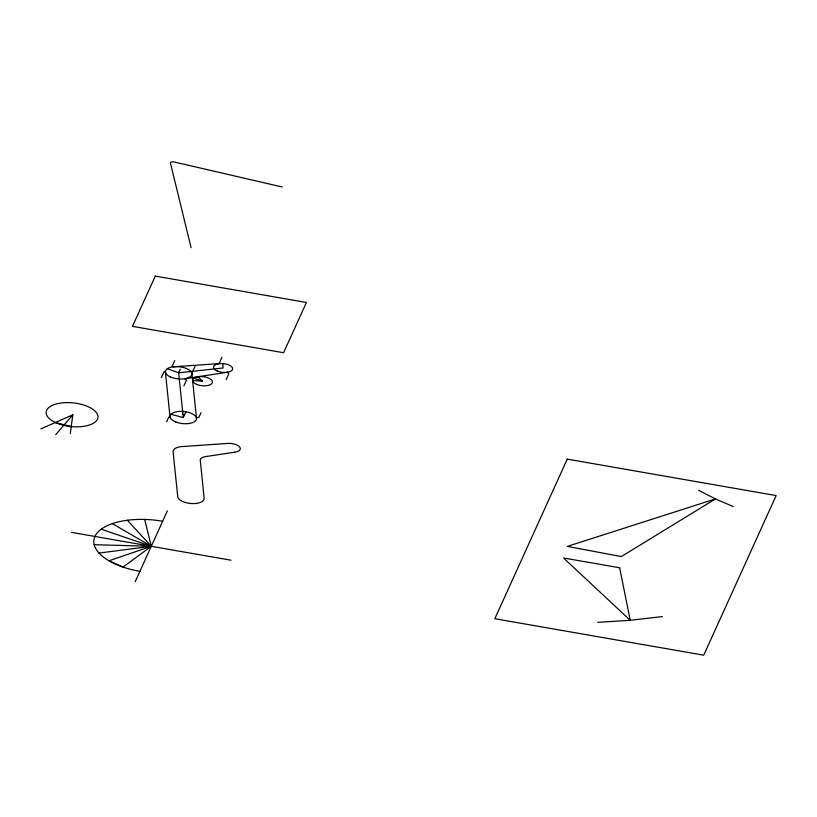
<?xml version="1.0" encoding="UTF-8"?>
<svg xmlns="http://www.w3.org/2000/svg" width="817" height="817" viewBox="0 0 817 817"><rect width="100%" height="100%" fill="white"/><g stroke="black" fill="none" stroke-linecap="round" stroke-linejoin="round"><path stroke-width="1.23" d="M70.272 433.664L72.836 414.801L40.85 428.905M161.368 377.525L164.003 371.725L165.422 371.408M174.736 360.614L172.203 366.21L173 366.823L220.141 363.565L219.344 362.942L221.887 357.346M180.291 369.233L178.657 372.818L183.243 417.538L170.947 414.25M166.637 421.756L168.731 417.13L170.007 416.844L165.412 372.052M183.896 385.828L186.47 380.171L184.652 378.761L227.8 372.205M195.181 366.067L191.872 373.369L196.489 418.324M200.982 412.779L198.929 417.283L196.407 417.855M226.176 379.588L228.831 373.726L227.014 372.327M135.214 581.724L167.362 510.88M183.243 417.538L185.929 411.778M55.668 434.726L72.836 414.801M99.01 553.068L151.288 546.297L144.68 519.438M662.352 616.559L630.224 620.307L597.738 622.34M94.18 544.684L151.288 546.297L127.36 520.255M192.638 380.548L202.545 381.192L198.041 376.729M71.59 532.388L230.976 560.217M282.263 187.011L174.195 161.97A2.88 1.317 5.9 0 0 170.457 163.073L191.066 247.674M55.352 422.512L71.232 426.607M101.206 529.212L151.288 546.297L123.061 567.09L108.967 560.789L151.288 546.297L112.378 523.626M192.301 377.597L202.545 381.192M167.393 368.671L178.657 372.818L223.102 367.987L222.775 363.565M733.298 506.591L715.447 498.932L698.606 490.302M139.921 571.349A57.731 26.389 5.9 0 1 94.935 536.463A57.731 26.389 5.9 0 1 162.654 521.256M178.964 372.154A1.532 0.705 5.9 0 1 180.067 372.664M182.926 414.464A6.648 3.043 5.9 0 1 184.591 414.658M155.291 276.095L132.477 326.351L283.611 352.73L306.426 302.474L155.291 276.095M567.253 459.123L494.826 618.724L703.723 655.183L776.15 495.582L567.253 459.123M715.447 498.932L621.328 556.571L567.376 546.389L715.447 498.932M234.704 452.179L204.393 456.785A9.957 4.555 5.9 0 0 200.216 459.716L204.117 497.808A13.317 6.087 5.9 0 1 191.372 503.538A13.317 6.087 5.9 0 1 177.677 496.062L173.102 451.903A13.317 6.087 5.9 0 1 183.825 446.47L227.79 443.427A9.59 4.381 5.9 0 1 239.687 446.981A9.59 4.381 5.9 0 1 234.704 452.179M619.654 567.774L563.536 557.98L630.224 620.307L619.654 567.774M196.795 384.45A9.957 4.555 5.9 0 0 212.42 382.438A9.957 4.555 5.9 0 0 198.429 376.698A9.957 4.555 5.9 0 0 196.795 384.45M56.577 423.053A26.032 11.898 5.9 0 0 97.785 418.212A26.032 11.898 5.9 0 0 61.775 402.924A26.032 11.898 5.9 0 0 56.577 423.053M170.569 376.994A13.317 6.087 5.9 0 0 191.801 374.697A13.317 6.087 5.9 0 0 173.613 366.751A13.317 6.087 5.9 0 0 170.569 376.994M217.271 371A9.59 4.381 5.9 0 0 232.559 369.345A9.59 4.381 5.9 0 0 219.456 363.626A9.59 4.381 5.9 0 0 217.271 371M175.829 422.001A13.317 6.087 5.9 0 0 196.478 419.039A13.317 6.087 5.9 0 0 177.432 411.574A13.317 6.087 5.9 0 0 175.829 422.001"/></g></svg>
